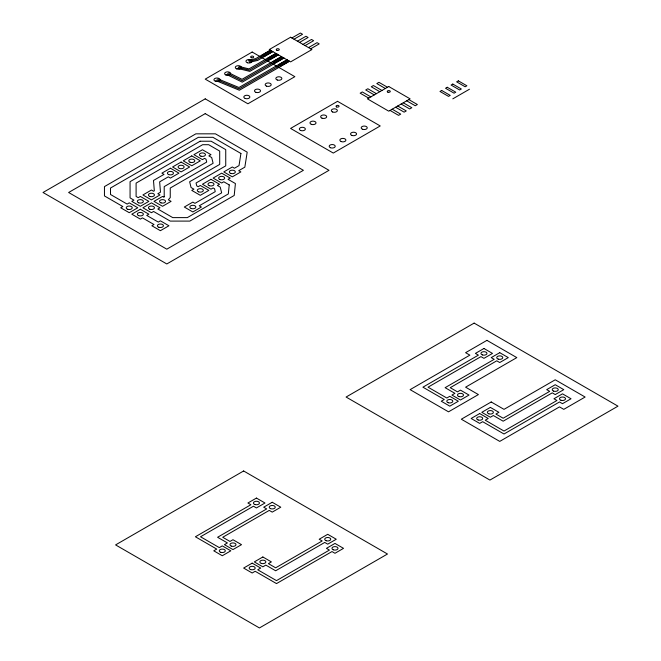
<?xml version="1.0" encoding="UTF-8"?>
<svg xmlns="http://www.w3.org/2000/svg" width="661" height="661" viewBox="0 0 661 661"><rect width="100%" height="100%" fill="white"/><g stroke="black" fill="none" stroke-linecap="round" stroke-linejoin="round"><path stroke-width="0.99" d="M270.316 50.178L255.642 58.647L248.313 60.291M270.531 50.302L261.987 55.227L264.127 56.458L272.663 51.533M291.873 37.983L300.408 33.05L302.54 34.281L294.005 39.214M271.597 50.914L256.658 59.54L248.974 61.266M272.877 51.657L257.666 60.44L249.627 62.241M275.86 53.384L248.982 68.901L239.009 66.464M276.075 53.508L267.54 58.432L269.671 59.664L278.215 54.739M297.417 41.18L305.96 36.256L308.092 37.487L299.557 42.411M277.141 54.119L249.395 70.14L238.299 67.43M278.421 54.863L249.817 71.38L237.596 68.389M281.412 56.582L242.042 79.312L228.805 72.793M281.627 56.706L273.092 61.638L275.224 62.869L283.759 57.937M302.969 44.386L311.505 39.453L313.636 40.693L305.101 45.617M282.693 57.325L242.141 80.733L227.632 73.586M283.974 58.061L242.24 82.154L226.459 74.387M286.965 59.787L238.96 87.5L218.006 78.899M287.171 59.911L278.636 64.844L280.776 66.075L289.311 61.143M308.513 47.592L317.057 42.659L319.189 43.89L310.653 48.823M288.246 60.531L239.158 88.871L216.957 79.75M289.526 61.266L239.356 90.235L215.907 80.601M452.793 98.853L469.442 89.235M387.486 87.269L378.943 82.336L376.811 83.567L385.346 88.5M408.829 99.588L417.364 104.521L415.232 105.752L406.689 100.819M381.934 90.466L373.399 85.542L371.267 86.773L379.802 91.705M403.276 102.794L411.811 107.718L409.68 108.949L401.144 104.025M376.39 93.672L367.846 88.748L365.715 89.979L374.25 94.903M397.732 106L406.267 110.924L404.127 112.155L395.592 107.231M370.838 96.878L362.302 91.945L360.162 93.184L368.706 98.109M392.18 109.197L400.715 114.13L398.583 115.361L390.048 110.428M229.235 184.915L228.309 193.946L187.327 217.618L172.752 217.618L157.839 209.008L159.979 207.777L151.435 202.844L142.9 207.777L151.435 212.702L153.575 211.47L170.249 221.096L189.823 221.096L234.201 195.474L235.415 183.56L228.053 179.313L230.193 178.082L221.658 173.149L213.115 178.082L221.658 183.006L223.79 181.775L229.235 184.915M240.926 153.476L239.026 165.589L234.457 168.225L232.325 166.985L223.79 171.918L232.325 176.842L240.86 171.918L238.728 170.687L244.834 167.159L247.197 152.162L215.436 133.828L195.863 133.828L104.455 186.6L104.455 195.929L122.839 206.546L120.707 207.777L129.242 212.702L137.777 207.777L129.242 202.844L127.11 204.075L110.494 194.483L110.494 188.038L198.358 137.314L212.933 137.314L240.926 153.476M164.209 196.763L163.845 197.193L162.54 196.441L153.996 201.365L162.54 206.298L171.075 201.365L168.34 199.787L170.249 197.589L170.249 188.038L213.115 163.292L211.694 157.541L208.851 155.897L210.983 154.666L202.448 149.741L193.913 154.666L202.448 159.598L204.579 158.367L206.001 159.185L206.711 162.061L164.209 186.6L164.209 196.763M252.172 52.029L205.224 79.13L247.908 103.777L294.856 76.668L252.172 52.029M290.592 37.239L269.25 49.558L290.592 61.886L311.934 49.558L290.592 37.239M205.224 98.853L43.023 192.491L166.803 263.962L329.004 170.315L205.224 98.853M205.224 113.634L68.628 192.491L166.803 249.172L303.399 170.315L205.224 113.634M200.126 141.223L130.068 181.668L130.068 197.895L133.935 200.134L131.803 201.365L140.339 206.298L148.874 201.365L140.339 196.441L138.207 197.672L136.1 196.457L136.1 183.114L202.63 144.701L208.669 144.701L219.7 151.08L219.7 164.415L189.641 181.775L191.062 187.526L193.913 189.17L191.773 190.401L200.308 195.326L208.851 190.401L200.308 185.468L198.176 186.708L196.755 185.881L196.044 183.006L225.74 165.861L225.74 149.634L211.165 141.223L200.126 141.223M170.431 168.225L161.895 173.149L164.027 174.38L153.484 180.47L154.335 190.822L153.575 191.26L151.435 190.029L142.9 194.962L151.435 199.886L159.979 194.962L157.839 193.731L160.491 192.194L159.64 181.849L168.299 176.842L170.431 178.082L178.966 173.149L170.431 168.225M181.106 162.061L172.571 166.985L181.106 171.918L189.641 166.985L181.106 162.061M191.773 155.897L183.237 160.83L191.773 165.754L200.308 160.83L191.773 155.897M140.339 209.256L131.803 214.181L140.339 219.113L142.47 217.882L153.996 224.533L151.865 225.765L160.4 230.689L168.935 225.765L160.4 220.832L158.268 222.071L146.742 215.412L148.874 214.181L140.339 209.256M337.54 101.315L290.592 128.424L333.276 153.063L380.224 125.954L337.54 101.315M210.983 179.313L202.448 184.237L210.983 189.17L213.115 187.939L214.544 188.757L215.255 191.632L194.978 203.34L192.838 202.109L184.303 207.033L192.838 211.966L201.382 207.033L199.242 205.802L221.658 192.863L220.229 187.113L217.386 185.468L219.518 184.237L210.983 179.313M388.767 86.525L367.425 98.853L388.767 111.172L410.109 98.853L388.767 86.525M441.697 90.466L439.986 91.458L448.522 96.382L450.232 95.399L441.697 90.466M447.241 87.269L445.539 88.252L454.074 93.184L455.776 92.193L447.241 87.269M452.793 84.063L451.083 85.046L459.618 89.979L461.328 88.995L452.793 84.063M458.337 80.857L456.635 81.848L465.17 86.773L466.881 85.79L458.337 80.857M474.135 323.105L346.083 397.038L489.925 480.084L617.977 406.16L474.135 323.105M243.636 470.971L115.584 544.904L259.426 627.95L387.486 554.017L243.636 470.971M486.942 340.357L465.6 352.677L469.864 355.147L410.109 389.643L448.522 411.828L478.399 394.576L465.6 387.181L516.819 357.609L486.942 340.357M483.951 348.487L475.416 353.42L478.399 355.147L422.916 387.181L444.258 399.5L441.267 401.227L449.802 406.16L458.337 401.227L449.802 396.303L446.819 398.021L428.031 387.181L480.96 356.626L483.951 358.345L492.486 353.42L483.951 348.487M499.741 352.677L491.206 357.609L494.197 359.336L445.109 387.677L454.925 393.345L451.934 395.063L460.477 399.996L469.013 395.063L460.477 390.139L457.486 391.866L450.232 387.677L496.758 360.815L499.741 362.534L508.284 357.609L499.741 352.677M256.443 498.08L247.908 503.004L250.891 504.731L195.4 536.765L216.742 549.093L213.759 550.811L222.294 555.744L230.829 550.811L222.294 545.887L219.303 547.614L200.523 536.765L253.452 506.21L256.443 507.937L264.978 503.004L256.443 498.08M272.233 502.269L263.698 507.194L266.689 508.92L217.601 537.261L227.417 542.929L224.426 544.656L232.969 549.58L241.505 544.656L232.969 539.723L229.978 541.45L222.724 537.261L269.25 510.399L272.233 512.126L280.776 507.194L272.233 502.269M491.206 401.971L461.328 419.214L499.741 441.399L559.503 406.895L563.775 409.357L585.117 397.038L555.232 379.786L504.013 409.357L491.206 401.971M479.679 413.546L471.144 418.479L479.679 423.404L482.67 421.685L504.013 434.004L559.503 401.971L562.494 403.689L571.03 398.765L562.494 393.832L553.951 398.765L556.942 400.492L504.013 431.046L485.232 420.206L488.223 418.479L479.679 413.546M490.355 407.391L481.819 412.315L490.355 417.248L493.346 415.521L503.161 421.189L552.249 392.849L555.232 394.576L563.775 389.643L555.232 384.719L546.697 389.643L549.688 391.37L503.161 418.231L495.907 414.042L498.89 412.315L490.355 407.391M252.172 563.139L243.636 568.063L252.172 572.996L255.163 571.269L276.505 583.589L331.996 551.555L334.978 553.282L343.522 548.349L334.978 543.425L326.443 548.349L329.434 550.076L276.505 580.631L257.724 569.79L260.707 568.063L252.172 563.139M262.847 556.975L254.311 561.908L262.847 566.832L265.829 565.105L275.654 570.774L324.741 542.433L327.724 544.16L336.259 539.236L327.724 534.303L319.189 539.236L322.18 540.954L275.654 567.816L268.391 563.626L271.382 561.908L262.847 556.975M236.795 68.934A3.016 1.743 0 0 0 241.323 67.43A3.016 1.743 0 0 0 236.795 65.918A3.016 1.743 0 0 0 236.795 68.934M276.942 50.286A1.512 0.868 0 0 0 279.289 49.625A1.512 0.868 0 0 0 277.124 48.774A1.512 0.868 0 0 0 276.942 50.286M387.916 92.176A1.512 0.868 0 0 0 390.271 91.515A1.512 0.868 0 0 0 388.106 90.673A1.512 0.868 0 0 0 387.916 92.176M255.997 92.35A3.016 1.743 0 0 0 260.525 90.838A3.016 1.743 0 0 0 255.997 89.334A3.016 1.743 0 0 0 255.997 92.35M245.148 98.448A3.016 1.743 0 0 0 249.85 97.126A3.016 1.743 0 0 0 245.52 95.432A3.016 1.743 0 0 0 245.148 98.448M247.462 62.778A3.016 1.743 0 0 0 251.99 61.266A3.016 1.743 0 0 0 247.462 59.754A3.016 1.743 0 0 0 247.462 62.778M251.329 57.672A1.512 0.868 0 0 0 253.675 57.02A1.512 0.868 0 0 0 251.511 56.168A1.512 0.868 0 0 0 251.329 57.672M266.49 86.12A3.016 1.743 0 0 0 271.192 84.806A3.016 1.743 0 0 0 266.862 83.112A3.016 1.743 0 0 0 266.49 86.12M277.339 80.031A3.016 1.743 0 0 0 281.867 78.519A3.016 1.743 0 0 0 277.339 77.007A3.016 1.743 0 0 0 277.339 80.031M215.453 81.262A3.016 1.743 0 0 0 219.981 79.75A3.016 1.743 0 0 0 215.453 78.238A3.016 1.743 0 0 0 215.453 81.262M225.938 75.032A3.016 1.743 0 0 0 230.639 73.71A3.016 1.743 0 0 0 226.31 72.024A3.016 1.743 0 0 0 225.938 75.032M330.517 147.734A3.016 1.743 0 0 0 335.218 146.411A3.016 1.743 0 0 0 330.888 144.718A3.016 1.743 0 0 0 330.517 147.734M332.648 111.998A3.016 1.743 0 0 0 337.35 110.676A3.016 1.743 0 0 0 333.02 108.991A3.016 1.743 0 0 0 332.648 111.998M321.981 118.162A3.016 1.743 0 0 0 326.683 116.84A3.016 1.743 0 0 0 322.353 115.146A3.016 1.743 0 0 0 321.981 118.162M336.697 106.966A1.512 0.868 0 0 0 339.052 106.305A1.512 0.868 0 0 0 336.887 105.454A1.512 0.868 0 0 0 336.697 106.966M341.183 141.57A3.016 1.743 0 0 0 345.893 140.248A3.016 1.743 0 0 0 341.563 138.562A3.016 1.743 0 0 0 341.183 141.57M351.859 135.406A3.016 1.743 0 0 0 356.56 134.092A3.016 1.743 0 0 0 352.23 132.398A3.016 1.743 0 0 0 351.859 135.406M362.525 129.25A3.016 1.743 0 0 0 367.235 127.928A3.016 1.743 0 0 0 362.906 126.234A3.016 1.743 0 0 0 362.525 129.25M311.306 124.318A3.016 1.743 0 0 0 316.008 123.004A3.016 1.743 0 0 0 311.678 121.31A3.016 1.743 0 0 0 311.306 124.318M300.639 130.481A3.016 1.743 0 0 0 305.341 129.159A3.016 1.743 0 0 0 301.011 127.474A3.016 1.743 0 0 0 300.639 130.481M138.645 202.811A3.016 1.743 0 0 0 143.354 201.489A3.016 1.743 0 0 0 139.025 199.796A3.016 1.743 0 0 0 138.645 202.811M219.964 179.519A3.016 1.743 0 0 0 224.666 178.206A3.016 1.743 0 0 0 220.336 176.512A3.016 1.743 0 0 0 219.964 179.519M209.289 185.683A3.016 1.743 0 0 0 213.99 184.361A3.016 1.743 0 0 0 209.661 182.676A3.016 1.743 0 0 0 209.289 185.683M198.622 191.847A3.016 1.743 0 0 0 203.324 190.525A3.016 1.743 0 0 0 198.994 188.831A3.016 1.743 0 0 0 198.622 191.847M158.896 227.277A3.016 1.743 0 0 0 163.424 225.765A3.016 1.743 0 0 0 158.896 224.253A3.016 1.743 0 0 0 158.896 227.277M191.153 208.479A3.016 1.743 0 0 0 195.854 207.157A3.016 1.743 0 0 0 191.525 205.464A3.016 1.743 0 0 0 191.153 208.479M138.645 215.626A3.016 1.743 0 0 0 143.354 214.304A3.016 1.743 0 0 0 139.025 212.611A3.016 1.743 0 0 0 138.645 215.626M149.75 209.215A3.016 1.743 0 0 0 154.451 207.901A3.016 1.743 0 0 0 150.121 206.207A3.016 1.743 0 0 0 149.75 209.215M161.028 202.877A3.016 1.743 0 0 0 165.556 201.365A3.016 1.743 0 0 0 161.028 199.862A3.016 1.743 0 0 0 161.028 202.877M127.73 209.281A3.016 1.743 0 0 0 132.258 207.777A3.016 1.743 0 0 0 127.73 206.265A3.016 1.743 0 0 0 127.73 209.281M149.931 196.466A3.016 1.743 0 0 0 154.459 194.962A3.016 1.743 0 0 0 149.931 193.45A3.016 1.743 0 0 0 149.931 196.466M168.737 174.595A3.016 1.743 0 0 0 173.446 173.273A3.016 1.743 0 0 0 169.117 171.579A3.016 1.743 0 0 0 168.737 174.595M179.412 168.431A3.016 1.743 0 0 0 184.113 167.109A3.016 1.743 0 0 0 179.784 165.424A3.016 1.743 0 0 0 179.412 168.431M190.087 162.267A3.016 1.743 0 0 0 194.788 160.954A3.016 1.743 0 0 0 190.459 159.26A3.016 1.743 0 0 0 190.087 162.267M200.936 156.178A3.016 1.743 0 0 0 205.464 154.666A3.016 1.743 0 0 0 200.936 153.154A3.016 1.743 0 0 0 200.936 156.178M230.813 173.43A3.016 1.743 0 0 0 235.341 171.918A3.016 1.743 0 0 0 230.813 170.406A3.016 1.743 0 0 0 230.813 173.43M220.782 552.323A3.016 1.743 0 0 0 225.31 550.811A3.016 1.743 0 0 0 220.782 549.308A3.016 1.743 0 0 0 220.782 552.323M326.22 540.739A3.016 1.743 0 0 0 330.748 539.236A3.016 1.743 0 0 0 326.22 537.723A3.016 1.743 0 0 0 326.22 540.739M333.293 549.795A3.016 1.743 0 0 0 337.994 548.473A3.016 1.743 0 0 0 333.665 546.779A3.016 1.743 0 0 0 333.293 549.795M250.668 569.575A3.016 1.743 0 0 0 255.196 568.063A3.016 1.743 0 0 0 250.668 566.56A3.016 1.743 0 0 0 250.668 569.575M261.335 563.412A3.016 1.743 0 0 0 265.862 561.908A3.016 1.743 0 0 0 261.335 560.396A3.016 1.743 0 0 0 261.335 563.412M270.547 508.64A3.016 1.743 0 0 0 275.249 507.318A3.016 1.743 0 0 0 270.919 505.632A3.016 1.743 0 0 0 270.547 508.64M254.749 504.45A3.016 1.743 0 0 0 259.451 503.128A3.016 1.743 0 0 0 255.121 501.443A3.016 1.743 0 0 0 254.749 504.45M231.276 546.093A3.016 1.743 0 0 0 235.977 544.78A3.016 1.743 0 0 0 231.647 543.086A3.016 1.743 0 0 0 231.276 546.093M478.176 419.991A3.016 1.743 0 0 0 482.704 418.479A3.016 1.743 0 0 0 478.176 416.967A3.016 1.743 0 0 0 478.176 419.991M498.237 359.121A3.016 1.743 0 0 0 502.765 357.609A3.016 1.743 0 0 0 498.237 356.097A3.016 1.743 0 0 0 498.237 359.121M482.439 354.924A3.016 1.743 0 0 0 486.967 353.42A3.016 1.743 0 0 0 482.439 351.908A3.016 1.743 0 0 0 482.439 354.924M448.298 402.739A3.016 1.743 0 0 0 452.818 401.227A3.016 1.743 0 0 0 448.298 399.715A3.016 1.743 0 0 0 448.298 402.739M458.965 396.575A3.016 1.743 0 0 0 463.493 395.063A3.016 1.743 0 0 0 458.965 393.559A3.016 1.743 0 0 0 458.965 396.575M553.546 391.089A3.016 1.743 0 0 0 558.248 389.767A3.016 1.743 0 0 0 553.918 388.081A3.016 1.743 0 0 0 553.546 391.089M560.982 400.269A3.016 1.743 0 0 0 565.51 398.765A3.016 1.743 0 0 0 560.982 397.253A3.016 1.743 0 0 0 560.982 400.269M488.843 413.827A3.016 1.743 0 0 0 493.37 412.315A3.016 1.743 0 0 0 488.843 410.812A3.016 1.743 0 0 0 488.843 413.827"/></g></svg>
